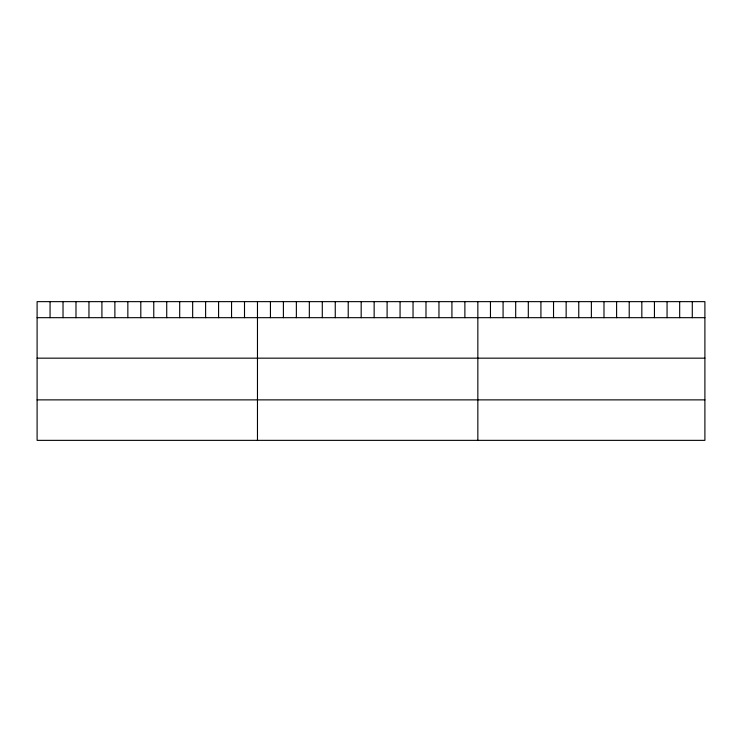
<?xml version="1.0" encoding="UTF-8"?>
<svg xmlns="http://www.w3.org/2000/svg" width="742" height="742" viewBox="0 0 742 742"><rect width="100%" height="100%" fill="white"/><g stroke="black" fill="none" stroke-linecap="round" stroke-linejoin="round"><path stroke-width="1.11" d="M704.9 317.678L704.9 440.358L37.1 440.358L37.1 301.642L704.9 301.642L704.9 317.678L37.1 317.678M37.1 358.163L704.9 358.163M37.1 399.873L704.9 399.873M692.286 301.642L692.286 317.678M679.672 301.642L679.672 317.678M667.058 301.642L667.058 317.678M654.444 301.642L654.444 317.678M641.83 301.642L641.83 317.678M629.216 301.642L629.216 317.678M616.602 301.642L616.602 317.678M603.988 301.642L603.988 317.678M591.374 301.642L591.374 317.678M578.76 301.642L578.76 317.678M566.146 301.642L566.146 317.678M553.532 301.642L553.532 317.678M540.918 301.642L540.918 317.678M528.304 301.642L528.304 317.678M515.69 301.642L515.69 317.678M503.076 301.642L503.076 317.678M490.462 301.642L490.462 317.678M477.848 301.642L477.848 440.358M464.882 301.642L464.882 317.678M451.924 301.642L451.924 317.678M438.958 301.642L438.958 317.678M425.991 301.642L425.991 317.678M413.034 301.642L413.034 317.678M400.068 301.642L400.068 317.678M387.101 301.642L387.101 317.678M374.144 301.642L374.144 317.678M361.178 301.642L361.178 317.678M348.221 301.642L348.221 317.678M335.254 301.642L335.254 317.678M322.288 301.642L322.288 317.678M309.331 301.642L309.331 317.678M296.364 301.642L296.364 317.678M283.398 301.642L283.398 317.678M270.44 301.642L270.44 317.678M257.474 301.642L257.474 440.358M244.508 301.642L244.508 317.678M231.55 301.642L231.55 317.678M218.584 301.642L218.584 317.678M205.617 301.642L205.617 317.678M192.66 301.642L192.66 317.678M179.694 301.642L179.694 317.678M166.727 301.642L166.727 317.678M153.77 301.642L153.77 317.678M140.804 301.642L140.804 317.678M127.847 301.642L127.847 317.678M114.88 301.642L114.88 317.678M101.914 301.642L101.914 317.678M88.957 301.642L88.957 317.678M75.99 301.642L75.99 317.678M63.024 301.642L63.024 317.678M50.066 301.642L50.066 317.678"/></g></svg>
